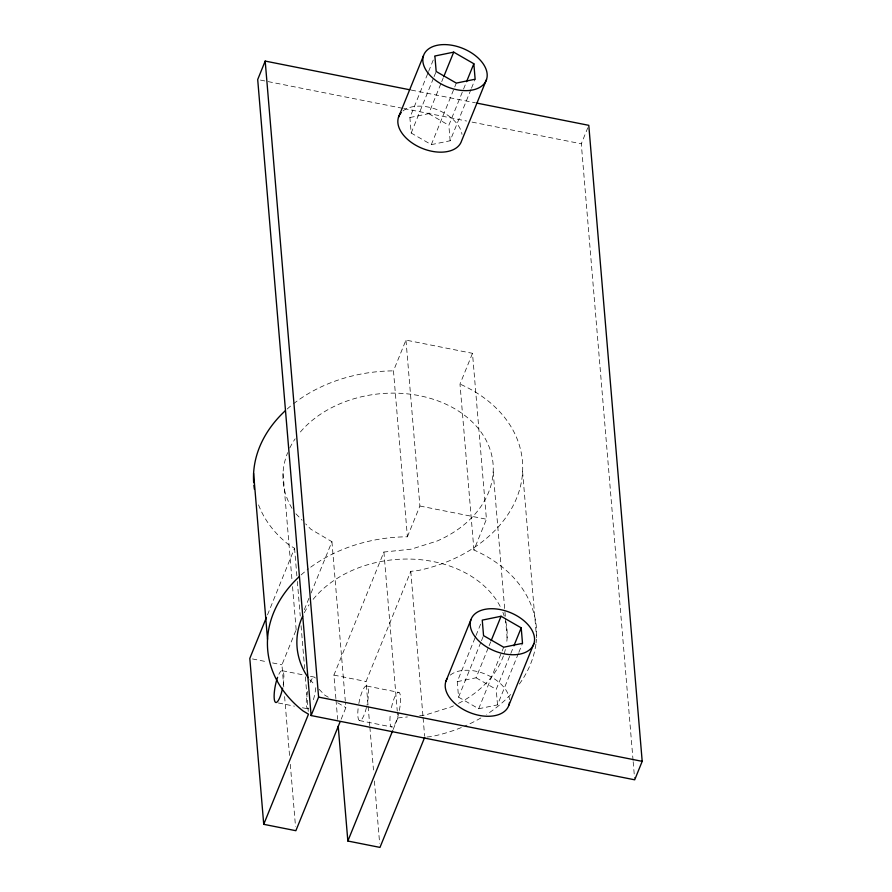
<?xml version="1.0" encoding="UTF-8"?>
<svg xmlns="http://www.w3.org/2000/svg" width="892" height="892" viewBox="0 0 892 892"><rect width="100%" height="100%" fill="white"/><g stroke="black" fill="none" stroke-linecap="round" stroke-linejoin="round"><path stroke-width="0.67" stroke-dasharray="4.46 3.34" d="M470.976 89.49L450.137 140.769L431.315 144.638L411.179 133.031L409.885 117.543L428.104 72.676M428.628 71.393L434.883 56.006M411.179 133.031L433.579 77.905M434.092 76.623L436.177 71.494M409.885 117.543L428.706 113.663L441.205 82.9M441.73 81.618L443.291 77.771M431.315 144.638L454.229 88.23M454.742 86.948L456.314 83.101M450.137 140.769L448.843 125.281L466.025 82.978M471.489 88.208L475.135 79.232M267.5 614.856L294.55 548.257L289.198 545.079A134.815 101.432 -4.8 0 1 257.61 502.241M310.717 567.167A134.815 101.432 -4.8 0 1 407.399 536.794L393.472 370.871L405.96 340.108L472.492 353.321L486.43 519.233L473.931 550.007A134.815 101.432 -4.8 0 1 536.07 642.965M283.79 686.907L281.939 664.785L296.523 628.893M304.328 609.66L309.011 598.119M311.096 592.99L331.935 541.712L310.829 529.224L305.666 523.883M335.883 698.603L333.909 675.099L383.906 552.037L411.245 549.16L437.013 541.065A105.323 79.243 -4.8 0 0 465.368 415.94A105.323 79.243 -4.8 0 0 299.199 433.412M473.931 550.007L459.993 384.084L472.492 353.321M407.399 536.794L419.898 506.02L405.96 340.108M341.179 719.175L345.862 707.635L345.394 702.104M633.064 760.363L581.294 143.79L587.783 127.79M368.017 704.992L366.043 681.488L410.788 571.337L417.724 570.601A134.815 101.432 -4.8 0 0 520.75 485.036A134.815 101.432 -4.8 0 0 459.993 384.084M393.149 729.489L397.843 717.948L397.375 712.418M518.341 653.602L497.513 704.881L478.681 708.761L458.555 697.143L457.25 681.655L475.481 636.788M476.005 635.505L480.688 623.976M458.555 697.143L480.944 642.017M481.468 640.735L483.553 635.617M457.25 681.655L476.083 677.786L488.582 647.023M489.106 645.741L490.667 641.894M478.681 708.761L501.594 652.353M502.118 651.071L503.679 647.224M497.513 704.881L496.208 689.393L510.269 654.784M510.793 653.501L513.391 647.09M518.865 652.32L522.511 643.344M397.843 717.948L407.41 716.945M419.708 715.652L425.183 715.072L450.939 706.988A105.323 79.243 -4.8 0 0 453.47 705.851M427.034 737.004L431.661 736.524A134.815 101.432 -4.8 0 0 462.145 727.214M411.29 90.092L475.458 102.825M260.431 80.079L402.426 108.278M403.797 108.545L466.594 121.022M472.058 122.104L581.294 143.79M419.898 506.02L486.43 519.233M252.481 658.932L267.21 661.853M272.562 662.923L281.939 664.785M333.909 675.099L366.043 681.488M366.846 686.037L398.98 692.415A17.695 4.159 -78.8 0 1 399.092 711.671M282.363 670.739L303.793 674.999M310.483 676.326L314.497 677.128M278.349 702.974L294.416 706.163M302.444 707.757L307.807 708.817M359.409 720.546L391.543 726.935M428.706 113.663L448.843 125.281M476.083 677.786L496.208 689.393M328.278 697.221L324.766 695.136L318.745 688.914M337.655 702.773L345.862 707.635M295.899 513.792L302.132 520.237M309.825 679.704L315.177 685.234M633.186 761.757L634.58 778.415M522.601 471.745L536.538 637.668M493.176 471.935L505.374 617.108M505.485 618.49L507.113 637.847M410.788 571.337L422.986 716.51M423.098 717.893L424.614 735.867M383.906 552.037L397.263 711.036M368.14 706.375L369.767 725.731M369.879 727.114L373.48 769.974M374.406 781.035L379.635 843.252M331.935 541.712L345.282 700.722M336.005 699.986L337.633 719.342M294.55 548.257L296.869 575.909M297.337 581.439L300.236 616.004M301.05 625.682L304.651 668.543M305.343 676.838L308.253 711.403M283.02 473.228L292.074 581.071M292.543 586.601L296.255 630.845M284.604 696.585L289.71 757.419M290.29 764.332L295.52 826.549M505.686 621.323A105.323 79.243 -4.8 0 1 506.422 644.325M505.363 649.521A105.323 79.243 -4.8 0 1 503.846 654.661M503.411 655.921A105.323 79.243 -4.8 0 1 458.443 703.431M304.306 612.715A105.323 79.243 -4.8 0 1 309.078 604.743M313.125 599.335A105.323 79.243 -4.8 0 1 413.085 559.173A105.323 79.243 -4.8 0 1 500.713 607.485M502.887 612.358A105.323 79.243 -4.8 0 1 504.225 616.071M535.902 644.292A134.815 101.432 -4.8 0 1 519.255 684.186M510.681 694.522A134.815 101.432 -4.8 0 1 486.709 714.392M480.855 717.982A134.815 101.432 -4.8 0 1 464.632 726.155M301.095 574.939A134.815 101.432 -4.8 0 1 308.509 568.817M287.168 409.027A134.815 101.432 -4.8 0 1 292.409 404.6M293.49 403.753A134.815 101.432 -4.8 0 1 393.472 370.871M292.018 508.328A105.323 79.243 -4.8 0 1 287.681 452.645M289.788 447.962A105.323 79.243 -4.8 0 1 295.152 438.831M391.432 707.679A17.695 4.159 -78.8 0 1 398.98 692.415M398.847 712.786A17.695 4.159 -78.8 0 1 392.079 727.047A17.695 4.159 -78.8 0 1 390.44 713.321M278.861 674.274A16.212 3.813 -78.8 0 1 283.411 672.312A16.212 3.813 -78.8 0 1 282.797 687.119M310.148 682.603A16.212 3.813 -78.8 0 1 315.311 678.065M315.801 687.687A16.212 3.813 -78.8 0 1 312.568 702.249M308.844 708.683A16.212 3.813 -78.8 0 1 307.584 691.4M358.84 703.565A17.695 4.159 -78.8 0 1 366.59 685.937A17.695 4.159 -78.8 0 1 366.958 705.282M366.445 707.523A17.695 4.159 -78.8 0 1 359.677 720.647A17.695 4.159 -78.8 0 1 358.461 705.828M450.293 675.11A33.706 20.739 22.1 0 1 485.538 674.196A33.706 20.739 22.1 0 1 509.51 699.651M402.916 110.987A33.706 20.739 22.1 0 1 437.359 109.761A33.706 20.739 22.1 0 1 462 134.369"/><path stroke-width="1.34" d="M409.93 89.813L265.192 61.08L257.699 79.544L311.107 715.551L634.703 779.809L642.195 761.344L588.787 125.326L476.83 103.104M398.49 117.265L423.488 55.728M443.815 76.489L453.705 52.137L473.842 63.745L475.135 79.232L456.314 83.101L436.177 71.494L434.883 56.006L453.705 52.137M466.549 81.696L473.842 63.745M266.452 617.42L249.805 658.408L263.731 824.319L295.865 830.697L340.131 721.728M486.53 79.511L461.532 141.036A33.706 20.739 22.1 0 1 419.43 147.147A33.706 20.739 22.1 0 1 401.255 112.57M263.731 824.319L308.487 714.169L303.135 711.002A134.815 101.432 -4.8 0 1 299.088 576.778M311.107 715.551L318.6 697.098L265.192 61.08M424.726 737.249L379.981 847.4L347.847 841.022L392.636 730.771M445.866 681.376L470.865 619.851M491.18 640.612L501.081 616.249L521.207 627.856L522.511 643.344L503.679 647.224L483.553 635.617L482.249 620.13L501.081 616.249M513.915 645.808L521.207 627.856M508.897 705.159L533.895 643.623M318.6 697.098L642.195 761.344M338.213 726.255L347.847 841.022M253.596 473.407L267.533 639.33M308.153 677.675A105.323 79.243 -4.8 0 1 302.622 616.216M254.421 489.329A134.815 101.432 -4.8 0 1 253.897 485.348M253.674 482.695A134.815 101.432 -4.8 0 1 285.15 410.866M282.586 688.156A16.212 3.813 -78.8 0 1 274.859 701.491A16.212 3.813 -78.8 0 1 277.602 677.307M509.477 702.483A33.706 20.739 22.1 0 1 470.865 712.987A33.706 20.739 22.1 0 1 446.981 678.912M428.104 73.155A33.706 20.739 22.1 0 0 483.765 84.205A33.706 20.739 22.1 0 0 453.147 45.492A33.706 20.739 22.1 0 0 428.104 73.155M475.481 637.267A33.706 20.739 22.1 0 0 531.13 648.328A33.706 20.739 22.1 0 0 500.523 609.615A33.706 20.739 22.1 0 0 475.481 637.267"/></g></svg>
